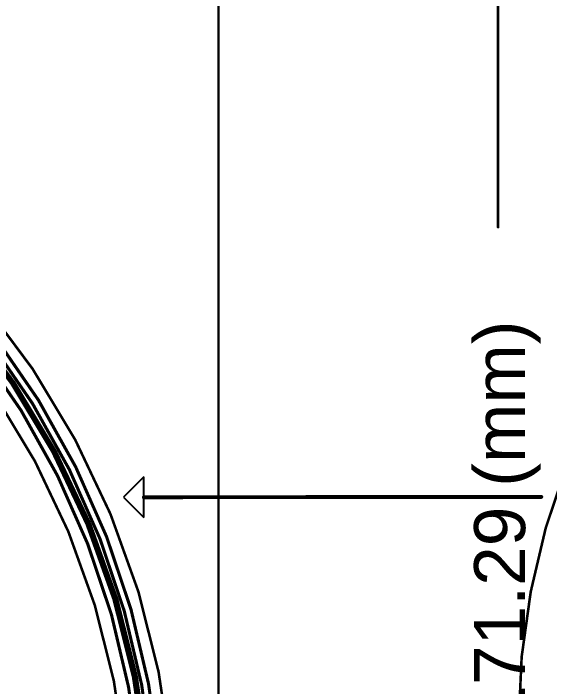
# Model space of a CAD drawing. Header units: inches. Extents: x 3 to 457, y -41 to 239.
# Drawn here: x 202.6 to 255.1, y 62.1 to 128 of the extents above; entities that cross this region are included whole.
import ezdxf

# ---------------------------------------------------------------- set-up
doc = ezdxf.new("R2010")
doc.units = ezdxf.units.IN
for name, color, linetype in [('Board Outline', 216, 'Continuous'), ('Bottom Layer', 5, 'Continuous'), ('Dimension', 6, 'Continuous'), ('Fabrication', 76, 'Continuous'), ('Top Layer', 1, 'Continuous')]:
    doc.layers.add(name, color=color, linetype=linetype)
doc.styles.add('Arial', font='', dxfattribs={"height": 0.2})
doc.styles.get('Arial').set_extended_font_data('Arial')

msp = doc.modelspace()

# ---------------------------------------------------------------- linework, layer by layer
at = {"layer": 'Board Outline', "const_width": 0.127}
for points in [[(136.1092909, 129.67197332, -0.4137830578576681), (218.44397002, 47.50389788)], [(136.13999696, 125.20197718, -0.4136722232397825), (213.97397642, 47.49608484)]]:
    msp.add_lwpolyline(points, format="xyb", dxfattribs=at)
at = {"layer": 'Bottom Layer', "const_width": 0.3048}
for points in [[(136.13777192, 128.47031964, -0.4142135623730951), (217.24619746, 47.46063406)], [(136.13777192, 127.80992218, -0.4142135716234306), (216.56167762, 47.49512218)], [(136.13777192, 127.14952218, -0.4142135530473893), (215.9116713, 47.49512218)], [(136.13777192, 126.48912218, -0.41421357178314), (215.26167514, 47.49512218)]]:
    msp.add_lwpolyline(points, format="xyb", dxfattribs=at)
at = {"layer": 'Dimension', "const_width": 0.254}
for points in [[(222.71222158, 24.52745666), (222.71222158, 192.4558)], [(250.0884, 107.0665372), (250.0884, 168.5543873)]]:
    msp.add_lwpolyline(points, dxfattribs=at)
at = {"layer": 'Dimension', "const_width": 0.127}
msp.add_lwpolyline([(250.0249, 107.0665372, 1), (250.1519, 107.0665372, 1)], format="xyb", close=True, dxfattribs=at)
at = {"layer": 'Fabrication'}
for p, q in [((215.39800456, 82.60610098), (213.41150612, 80.61960254)), ((215.39800456, 78.63310156), (215.39800456, 82.60610098)), ((213.41150612, 80.61960254), (215.39800456, 78.63310156))]:
    msp.add_line(p, q, dxfattribs=at)
at = {"layer": 'Fabrication', "const_width": 0.254}
for points in [[(136.1092909, 129.67197332, -0.4137830578576681), (218.44397002, 47.50389788)], [(252.10248792, 58.59099279999999, -0.4142195751567328), (321.62314644, 128.11022384)], [(136.13999696, 125.20197718, -0.4136722232397825), (213.97397642, 47.49608484)]]:
    msp.add_lwpolyline(points, format="xyb", dxfattribs=at)
at = {"layer": 'Fabrication', "const_width": 0.3809999999999999}
msp.add_lwpolyline([(215.39800456, 80.61959999999999), (254.31981394, 80.65433957999998)], dxfattribs=at)
at = {"layer": 'Fabrication', "const_width": 0.1905}
for points in [[(215.30275456, 80.61959999999999, 1), (215.49325456, 80.61959999999999, 1)], [(254.22456394, 80.65433957999998, 1), (254.41506394, 80.65433957999998, 1)]]:
    msp.add_lwpolyline(points, format="xyb", close=True, dxfattribs=at)
at = {"layer": 'Top Layer', "const_width": 0.3048}
msp.add_lwpolyline([(136.44257192, 127.14952218, -0.4142135530473893), (216.2164713, 47.49512218)], format="xyb", dxfattribs=at)

# ---------------------------------------------------------------- texts
at = {"layer": 'Dimension', "style": 'Arial'}
msp.add_text('171.29 (mm)', height=5.00000016, rotation=90, dxfattribs=at).set_placement((252.73999236, 58.34241823999999))

doc.saveas('drawing.dxf')
